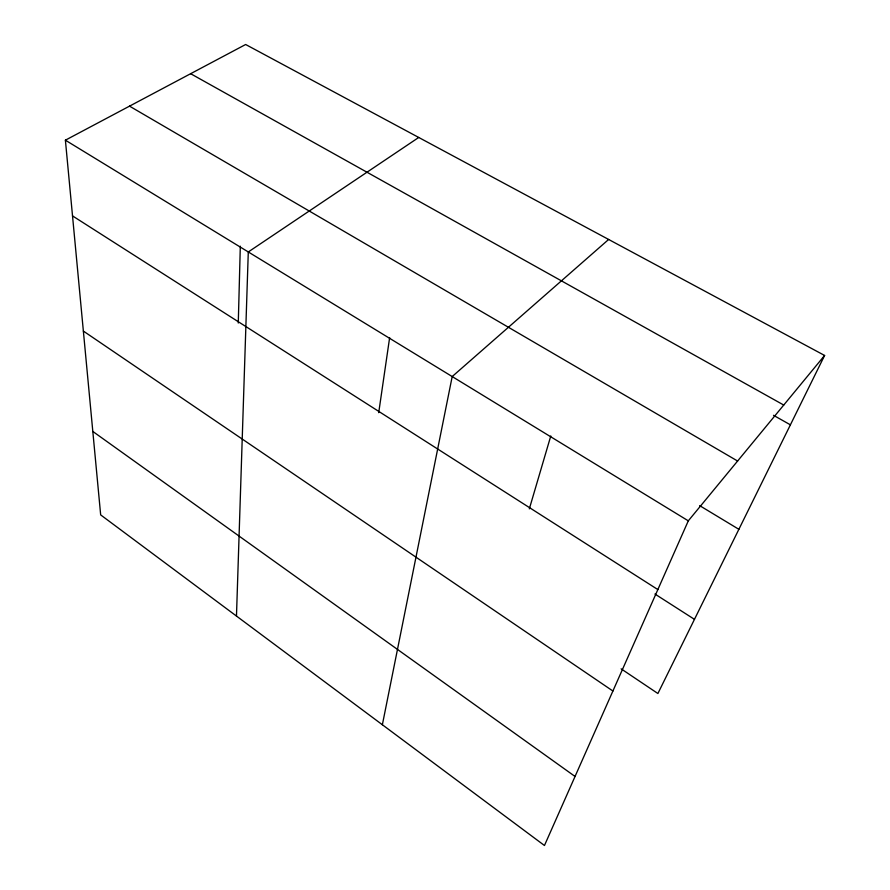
<?xml version="1.0" encoding="UTF-8"?>
<svg xmlns="http://www.w3.org/2000/svg" width="890" height="890" viewBox="0 0 890 890"><rect width="100%" height="100%" fill="white"/><g stroke="black" fill="none" stroke-linecap="round" stroke-linejoin="round"><path stroke-width="1.33" d="M238.275 323.026L240.311 246.185M236.473 616.069L248.288 251.959L418.734 137.46M378.717 412.671L389.642 337.599M382.366 724.749L452.198 376.559L608.638 239.466M529.327 508.869L550.788 435.966M824.607 355.466L688.304 520.839L544.457 845.5L100.67 514.898L65.393 140.186L245.651 44.5L824.607 355.466L657.899 693.51L621.142 668.846M190.638 73.703L783.745 405.05M773.51 415.307L790.398 424.83M129.528 106.144L737.61 461.031M699.651 505.62L738.878 529.316M65.393 140.186L688.304 520.839M72.513 215.892L657.855 589.581M654.929 594.031L694.467 619.351M83.36 331.069L612.899 691.018M92.816 431.439L575.051 776.458"/></g></svg>
